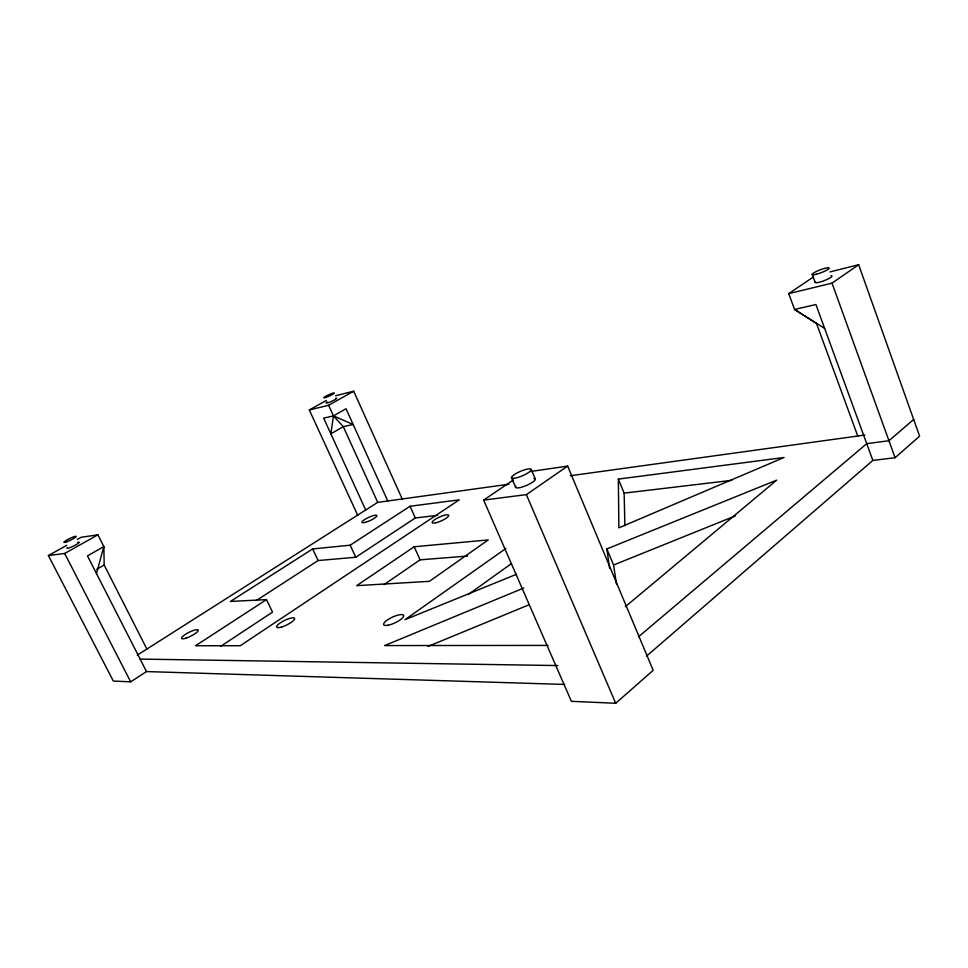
<?xml version="1.0" encoding="UTF-8"?>
<svg xmlns="http://www.w3.org/2000/svg" width="968" height="968" viewBox="0 0 968 968"><rect width="100%" height="100%" fill="white"/><g stroke="black" fill="none" stroke-linecap="round" stroke-linejoin="round"><path stroke-width="1.45" d="M96.485 573.564L103.854 546.569L97.901 534.82L81.167 537.264L77.234 539.466M513.415 479.934L483.649 500.081L571.386 701.316L615.696 703.276L653.182 670.34L567.647 466.08L530.524 471.513M646.563 656.098L872.846 460.417L895.085 457.719L919.6 436.169L858.652 264.724L829.879 271.935M913.659 419.471L888.939 440.73L866.735 443.671L638.481 636.835M625.34 606.694L776.711 480.128L606.863 548.929L609.598 568.276M468.234 594.57L511.08 563.848M505.961 548.445L404.939 619.714L516.489 574.29M483.649 500.081L526.386 494.636L567.647 466.08M857.745 436.024L816.532 323.506L794.559 309.457L788.726 293.643L832.032 283.14L858.652 264.724M384.042 584.599L420.088 559.831L467.629 556.043M414.171 546.763L356.66 585.664L429.405 581.332L488.247 539.914L414.171 546.763L420.088 559.831M788.726 293.643L813.06 277.187M220.873 646.188L272.528 612.127L266.49 599.615L230.444 601.431L312.64 548.941L350.162 545.202L410.045 506.264L459.243 499.851L240.306 645.704L195.536 645.753L266.49 599.615M256.459 600.426L318.097 560.545L355.752 557.253L415.308 517.977L437.73 515.303M66.744 545.311L48.4 555.547L113.329 681.048L130.68 681.823L146.507 671.574L564.622 684.436M137.299 655.142L377.726 502.356L509.011 484.218M96.703 569.341L104.169 565.022L103.854 546.569L87.471 555.898L146.507 671.574M48.4 555.547L64.674 553.478L97.901 534.82M357.797 515.496L309.324 409.96L328.612 405.289L353.695 391.205L402.24 499.04M309.324 409.96L326.349 400.462M523.761 588.024L384.623 645.571L548.106 645.414M428.037 646.418L529.363 604.637M616.471 584.127L613.591 565.01L735.426 515.847M335.594 395.731L353.695 391.205M570.382 475.736L864.92 435.031M618.358 479.099L784.056 457.489L618.867 527.838L618.358 479.099L624.13 493.135L624.904 525.684M624.13 493.135L731.796 480.334M140.13 659.087L557.834 665.56M824.663 328.442L794.559 309.457L815.927 304.521L872.846 460.417M64.674 553.478L130.68 681.823M104.169 565.022L146.882 649.056M312.64 548.941L318.097 560.545M350.162 545.202L355.752 557.253M365.698 510.003L323.675 418.152L333.44 415.901L346.024 408.738L387.781 500.976M328.612 405.289L333.44 415.901L343.289 426.646L377.726 502.356M410.045 506.264L415.308 517.977M511.467 477.611L515.569 487.158M526.386 494.636L615.696 703.276M531.287 469.565A10.733 2.432 -23.1 0 1 516.646 477.805A10.733 2.432 -23.1 0 1 516.198 473.437A10.733 2.432 -23.1 0 1 531.287 469.565L535.365 479.148M606.863 548.929L613.591 565.01M812.212 274.331L815.116 282.293M832.032 283.14L895.085 457.719M533.9 478.398A10.708 2.505 -23.1 0 1 526.967 485.246A10.708 2.505 -23.1 0 1 515.871 486.347M335.606 398.284A5.772 0.726 -24.3 0 1 335.037 399.615A5.772 0.726 -24.3 0 1 327.91 402.773A5.772 0.726 -24.3 0 1 327.269 401.974M77.658 542.346A6.824 0.932 -25.9 0 1 77.888 543.58A6.824 0.932 -25.9 0 1 70.132 547.525A6.824 0.932 -25.9 0 1 67.252 547.658M831.004 275.723A9.039 1.549 -20.8 0 1 824.433 280.575A9.039 1.549 -20.8 0 1 815.48 281.736M333.44 415.901L330.862 433.846L343.289 426.646L353.151 424.492L333.44 415.901M185.953 638.154A9.305 2.105 -26.6 0 0 198.246 630.229A9.305 2.105 -26.6 0 0 185.457 634.33A9.305 2.105 -26.6 0 0 185.953 638.154M365.045 522.418A8.264 1.754 -24.6 0 0 376.915 515.896A8.264 1.754 -24.6 0 0 366.231 518.594A8.264 1.754 -24.6 0 0 365.045 522.418M387.999 625.243A11.035 3.134 -25 0 0 403.716 616.023A11.035 3.134 -25 0 0 389.233 618.806A11.035 3.134 -25 0 0 387.999 625.243M281.954 626.901A9.982 2.505 -26 0 0 294.599 618.395A9.982 2.505 -26 0 0 280.26 622.896A9.982 2.505 -26 0 0 281.954 626.901M436.048 522.72A9.039 2.105 -24 0 0 448.741 515.569A9.039 2.105 -24 0 0 436.556 518.533A9.039 2.105 -24 0 0 436.048 522.72M325.889 397.4A5.772 0.702 -24.3 0 0 334.311 393.153A5.772 0.702 -24.3 0 0 327.015 395.573A5.772 0.702 -24.3 0 0 325.889 397.4M66.695 541.802A6.824 0.907 -25.9 0 0 76.218 536.49A6.824 0.907 -25.9 0 0 67.3 539.769A6.824 0.907 -25.9 0 0 66.695 541.802M816.254 274.271A9.051 1.5 -20.9 0 0 829.153 268.16A9.051 1.5 -20.9 0 0 816.641 271.342A9.051 1.5 -20.9 0 0 816.254 274.271"/></g></svg>
